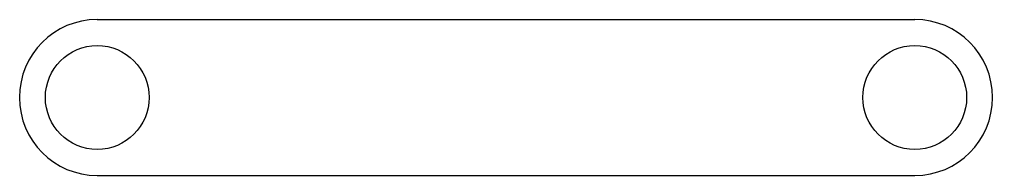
# Model space of a CAD drawing. Header units: millimetres. Extents: x -43.1 to 3.8, y -3.8 to 3.8.
import ezdxf

# ---------------------------------------------------------------- set-up
doc = ezdxf.new("R2010")
doc.units = ezdxf.units.MM
doc.layers.add('Shape2DView002', color=7, linetype='CONTINUOUS')

msp = doc.modelspace()

# ---------------------------------------------------------------- linework, layer by layer
at = {"layer": 'Shape2DView002'}
for p, q in [((-39.4, 3.75), (0, 3.75)), ((-39.4, -3.75), (0, -3.75))]:
    msp.add_line(p, q, dxfattribs=at)
for centre in [(-39.4, 0), (0, 0)]:
    msp.add_circle(centre, 2.5, dxfattribs=at)
for centre, start, end in [((-39.4, 0), 90, -90), ((0, 0), -90, 90)]:
    msp.add_arc(centre, 3.75, start, end, dxfattribs=at)

doc.saveas('drawing.dxf')
